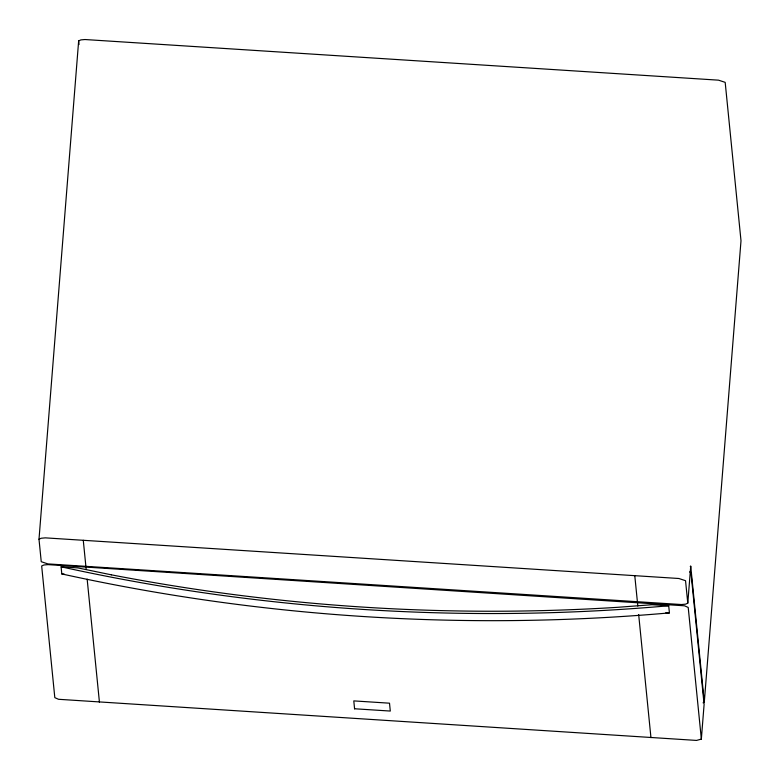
<?xml version="1.0" encoding="UTF-8"?>
<svg xmlns="http://www.w3.org/2000/svg" width="780" height="780" viewBox="0 0 780 780"><rect width="100%" height="100%" fill="white"/><g stroke="black" fill="none" stroke-linecap="round" stroke-linejoin="round"><path stroke-width="1.17" d="M690.251 566.563L690.729 566.173L687.784 603.174L685.571 604.168L681.466 604.539L47.911 563.911L41.242 561.707L39 539.233L78.653 40.901L80.867 39.897L84.962 39.526L718.526 80.165L725.185 82.358L741 240.766L704.291 702.107L703.072 702.829M354.578 708.883L353.798 700.898L389.512 703.19L390.293 711.058L354.588 708.767M701.347 739.099L688.213 607.454L684.499 605.797L47.98 564.623L43.885 564.993L41.672 565.987L54.814 697.642L58.52 699.289L696.55 740.425L701.347 739.099L704.106 704.418L690.973 572.764L689.588 571.876M39 539.233L41.213 538.239L45.308 537.859L678.873 578.497L685.542 580.7L687.784 603.174M64.194 574.109L61.805 573.953L61.093 566.816L77.776 567.889L111.345 574.831M665.837 612.69L669.416 612.924L668.704 605.787L652.021 604.715L617.692 607.308A1924.767 1838.684 -5.7 0 1 111.345 574.821M690.729 566.173L704.291 702.107M634.783 575.669L637.387 601.712M637.455 602.423L637.816 606.05M638.664 614.504L650.949 737.646M78.653 40.901L79.014 44.528M83.275 540.296L85.878 566.338M85.946 567.05L86.19 569.468M87.155 579.13L99.44 702.273M669.416 612.895A1926.532 1840.381 -5.7 0 1 61.815 573.934M668.694 605.767A1926.532 1840.381 -5.7 0 1 61.103 566.797"/></g></svg>
